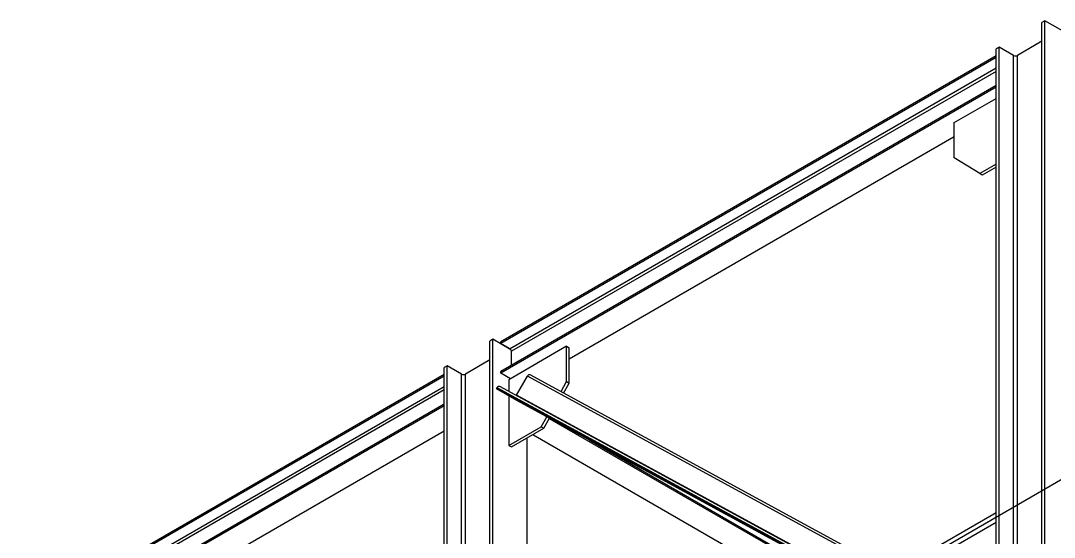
# Model space of a CAD drawing. Header units: inches. Extents: x -1490 to 2215, y -1057 to 1547.
# Drawn here: x -1469.7 to -1254.8, y -500.8 to -393.4 of the extents above; entities that cross this region are included whole.
import ezdxf

# ---------------------------------------------------------------- set-up
doc = ezdxf.new("R2010")
doc.units = ezdxf.units.IN
doc.header["$MEASUREMENT"] = 0

msp = doc.modelspace()

# ---------------------------------------------------------------- linework, layer by layer
at = {"color": 7, "linetype": 'Continuous', "lineweight": 25}
for p, q in [((-1256.83, -393.39), (-1257.43, -393.74)), ((-1257.43, -665.82), (-1257.43, -393.74)), ((-1256.83, -666.17), (-1256.83, -393.39)), ((-1249.66, -397.52), (-1256.83, -393.39)), ((-1266.34, -398.88), (-1266.95, -399.23)), ((-1266.95, -670.3), (-1266.95, -399.23)), ((-1266.34, -669.95), (-1266.34, -398.88)), ((-1263.36, -400.6), (-1266.34, -398.88)), ((-1257.43, -397.66), (-1262.52, -400.6)), ((-1266.95, -400.71), (-1369.91, -460.15)), ((-1266.95, -401.04), (-1369.91, -460.48)), ((-1263.36, -520.98), (-1263.36, -400.6)), ((-1262.52, -520.49), (-1262.52, -400.6)), ((-1266.95, -403.26), (-1367.99, -461.59)), ((-1266.95, -403.92), (-1367.7, -462.08)), ((-1266.95, -406.86), (-1369.91, -466.3)), ((-1266.95, -407.19), (-1369.91, -466.63)), ((-1275.65, -414.56), (-1266.95, -409.53)), ((-1275.65, -421.91), (-1275.65, -414.56)), ((-1275.65, -417.51), (-1355.69, -463.72)), ((-1270.35, -425.17), (-1275.65, -421.91)), ((-1266.95, -423.21), (-1270.35, -425.17)), ((-1269.82, -425.48), (-1270.35, -425.17)), ((-1266.95, -423.82), (-1269.82, -425.48)), ((-1371.55, -459.62), (-1372.16, -459.97)), ((-1371.55, -732.39), (-1371.55, -459.62)), ((-1367.8, -461.78), (-1371.55, -459.62)), ((-1372.16, -732.05), (-1372.16, -459.97)), ((-1369.91, -460.48), (-1369.91, -460.15)), ((-1367.99, -461.59), (-1369.91, -460.48)), ((-1356.22, -461.07), (-1368.24, -468.01)), ((-1356.22, -468.42), (-1356.22, -461.07)), ((-1356.22, -461.07), (-1355.69, -461.37)), ((-1355.69, -468.72), (-1355.69, -461.37)), ((-1372.16, -463.89), (-1377.24, -466.83)), ((-1367.7, -465.03), (-1367.7, -462.08)), ((-1381.07, -465.11), (-1381.67, -465.46)), ((-1381.67, -736.53), (-1381.67, -465.46)), ((-1381.07, -736.18), (-1381.07, -465.11)), ((-1378.09, -466.83), (-1381.07, -465.11)), ((-1381.67, -466.94), (-1469.7, -517.76)), ((-1381.67, -467.27), (-1469.7, -518.09)), ((-1378.09, -587.21), (-1378.09, -466.83)), ((-1377.24, -586.72), (-1377.24, -466.83)), ((-1369.91, -466.63), (-1369.91, -466.3)), ((-1367.88, -467.8), (-1369.91, -466.63)), ((-1368.24, -468.01), (-1368.24, -470.44)), ((-1366.61, -471.22), (-1364.36, -467.25)), ((-1266.95, -520.28), (-1364.36, -467.25)), ((-1266.95, -519.72), (-1363.77, -467.02)), ((-1381.67, -469.49), (-1467.78, -519.2)), ((-1381.67, -470.15), (-1467.49, -519.69)), ((-1370.79, -469.89), (-1370.66, -469.68)), ((-1272.52, -523.38), (-1370.79, -469.89)), ((-1366.54, -472.34), (-1370.79, -469.89)), ((-1272.4, -523.16), (-1370.66, -469.68)), ((-1271.8, -522.93), (-1370.07, -469.44)), ((-1357.39, -470.49), (-1356.22, -468.42)), ((-1356.85, -470.78), (-1355.69, -468.72)), ((-1356.22, -468.42), (-1355.69, -468.72)), ((-1368.24, -471.37), (-1368.24, -481.68)), ((-1269.11, -524.3), (-1366.61, -471.22)), ((-1270.07, -524.85), (-1366.54, -472.34)), ((-1381.67, -473.09), (-1467.72, -522.76)), ((-1381.67, -473.42), (-1467.44, -522.93)), ((-1361.52, -477.81), (-1360.34, -475.72)), ((-1360.99, -478.11), (-1359.8, -476.01)), ((-1359.83, -476.05), (-1296.39, -512.67)), ((-1381.67, -478.72), (-1457.6, -522.55)), ((-1368.24, -481.68), (-1361.52, -477.81)), ((-1367.71, -481.99), (-1360.99, -478.11)), ((-1361.52, -477.81), (-1360.99, -478.11)), ((-1364.39, -552.05), (-1364.39, -480.07)), ((-1363.22, -479.4), (-1300.98, -515.33)), ((-1351.51, -480.53), (-1296.1, -512.51)), ((-1368.24, -481.68), (-1367.71, -481.99)), ((-1266.95, -495.68), (-1288.38, -508.05)), ((-1277.5, -503.69), (-1266.95, -497.6))]:
    msp.add_line(p, q, dxfattribs=at)
at = {"color": 7, "linetype": 'Continuous'}
msp.add_line((-1251.76, -487.87), (-1331.47, -533.89), dxfattribs=at)
at = {"color": 7, "linetype": 'Continuous', "lineweight": 25}
for centre, radius, start, end in [((-1262.94, -399.79), 0.915, 242.391, 297.609), ((-1368.32, -462.11), 0.615, 2.6055, 57.3945), ((-1377.67, -466.02), 0.915, 242.391, 297.609), ((-1363.95, -467.44), 0.456, 67.3401, 155.9314), ((-1370.25, -469.86), 0.456, 67.3401, 155.9314), ((-1366.8, -471.11), 0.219, 306.4155, 330.7449)]:
    msp.add_arc(centre, radius, start, end, dxfattribs=at)

doc.saveas('drawing.dxf')
